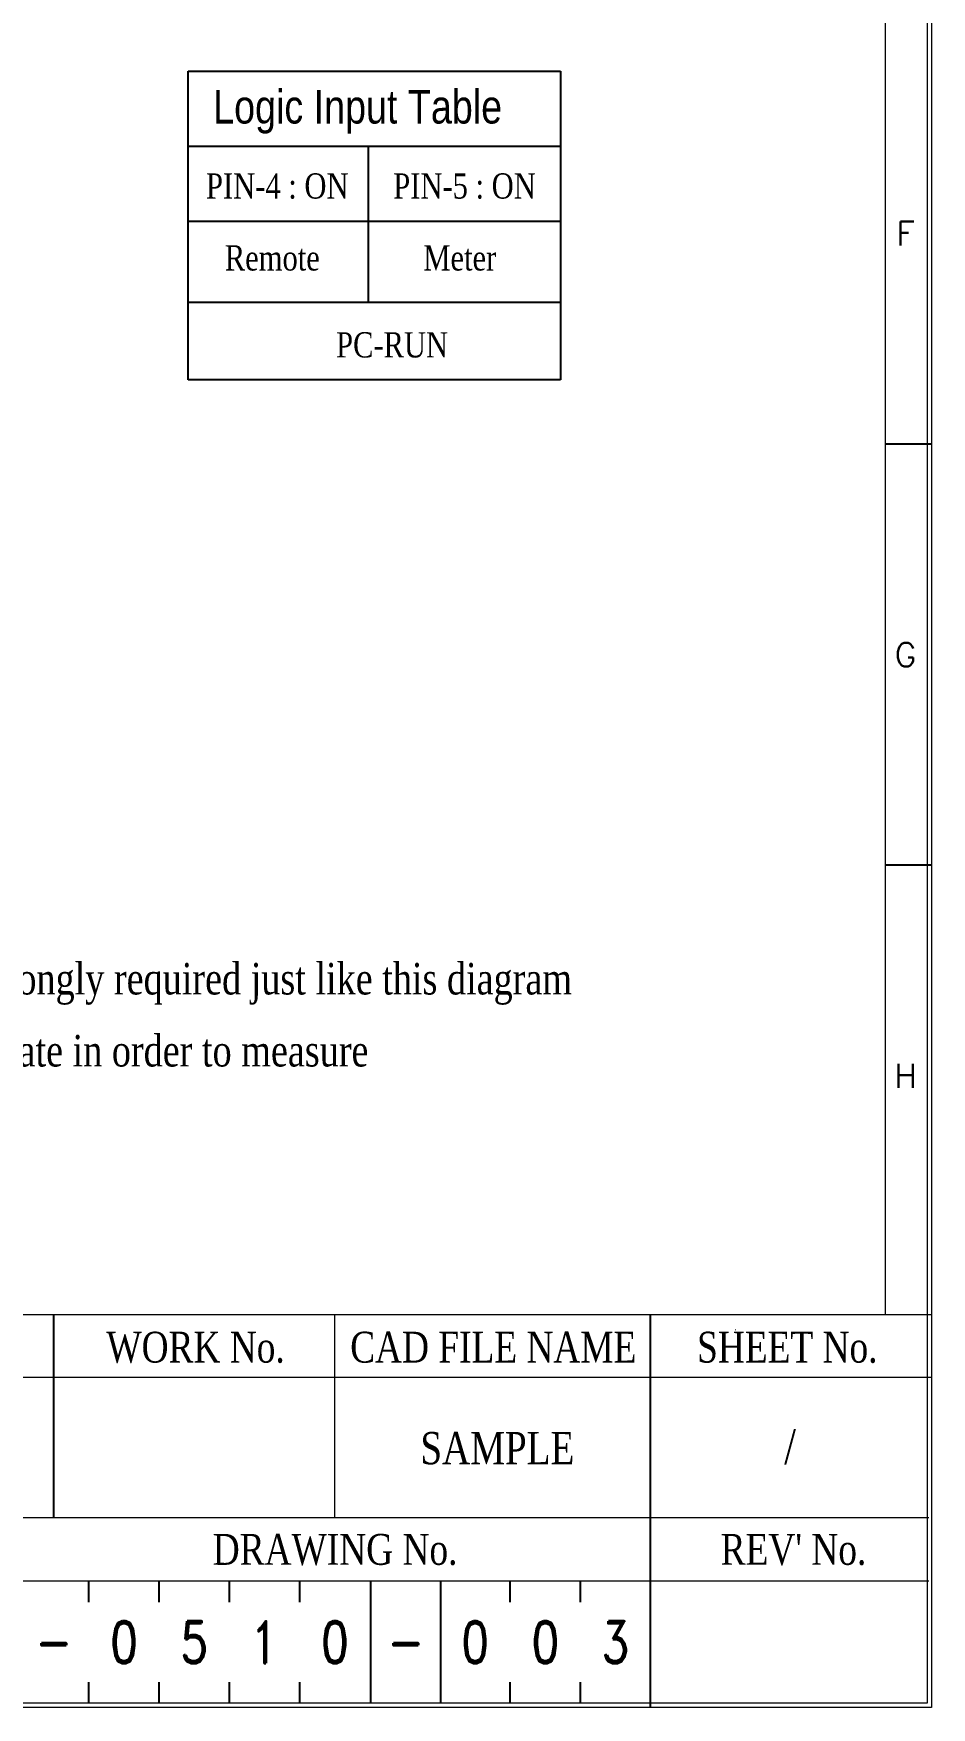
# Model space of a CAD drawing. Header units: millimetres. Extents: x 107 to 2900, y 85 to 3996.
# Drawn here: x 1606.6 to 1744.7, y 2639.8 to 2897.3 of the extents above; entities that cross this region are included whole.
import ezdxf
from ezdxf.enums import TextEntityAlignment as Align

# ---------------------------------------------------------------- set-up
doc = ezdxf.new("R2010")
doc.units = ezdxf.units.MM
for name, color, linetype in [('20', 2, 'Continuous'), ('30', 3, 'Continuous'), ('40', 4, 'Continuous'), ('70', 7, 'Continuous')]:
    doc.layers.add(name, color=color, linetype=linetype)
doc.styles.add('SD', font='ROMAND.shx', dxfattribs={"width": 0.8})
doc.styles.add('SIMPLEX', font='SIMPLEX')
doc.styles.add('SS', font='batang.ttc', dxfattribs={"width": 0.8})
doc.styles.add('굴림체', font='arial.ttf')

msp = doc.modelspace()

# ---------------------------------------------------------------- linework, layer by layer
for p, q in [((1630.421, 2843.961), (1630.421, 2891.458)), ((1630.421, 2891.458), (1687.637, 2891.458)), ((1687.637, 2891.458), (1687.637, 2843.961)), ((1630.421, 2879.93), (1687.637, 2879.93)), ((1658.106, 2855.951), (1658.106, 2879.93)), ((1630.421, 2868.401), (1687.637, 2868.401)), ((1630.421, 2855.951), (1687.637, 2855.951)), ((1687.637, 2843.961), (1630.421, 2843.961))]:
    msp.add_line(p, q)
at = {"layer": '20', "color": 0, "lineweight": 13}
msp.add_lwpolyline([(931.272, 2700.224), (931.272, 3215.666), (1737.581, 3215.666), (1737.581, 2700.224)], dxfattribs=at)
at = {"layer": '30', "color": 0}
for p, q in [((1744.707, 2834.105), (1737.581, 2834.105)), ((1744.707, 2769.324), (1737.581, 2769.324))]:
    msp.add_line(p, q, dxfattribs=at)
at = {"layer": '40', "color": 0}
for p, q in [((1609.746, 2668.913), (1609.746, 2700.224)), ((1701.519, 2668.913), (1701.519, 2700.224)), ((1701.519, 2639.762), (1701.519, 2668.913)), ((1615.144, 2655.957), (1615.144, 2659.196)), ((1625.941, 2655.957), (1625.941, 2659.196)), ((1636.738, 2655.957), (1636.738, 2659.196)), ((1647.567, 2655.957), (1647.567, 2659.196)), ((1658.478, 2640.41), (1658.478, 2659.196)), ((1669.275, 2640.41), (1669.275, 2659.196)), ((1679.925, 2655.957), (1679.925, 2659.196)), ((1690.722, 2655.957), (1690.722, 2659.196)), ((1615.144, 2640.41), (1615.144, 2643.649)), ((1625.941, 2640.41), (1625.941, 2643.649)), ((1636.738, 2640.41), (1636.738, 2643.649)), ((1647.567, 2640.41), (1647.567, 2643.649)), ((1679.925, 2640.41), (1679.925, 2643.649)), ((1690.722, 2640.41), (1690.722, 2643.649))]:
    msp.add_line(p, q, dxfattribs=at)
at = {"layer": '40', "color": 0, "lineweight": 13}
for p, q in [((1652.933, 2668.913), (1652.933, 2700.224)), ((1744.707, 2690.507), (1420.801, 2690.507)), ((1744.275, 2668.913), (1420.801, 2668.913)), ((1744.275, 2659.196), (1420.801, 2659.196))]:
    msp.add_line(p, q, dxfattribs=at)
at = {"layer": '70', "color": 0, "lineweight": 13}
msp.add_line((924.146, 2700.224), (1744.707, 2700.224), dxfattribs=at)
for points in [[(1744.707, 2639.762), (924.146, 2639.762), (924.146, 3222.792), (1744.707, 3222.792)], [(1744.059, 2640.41), (924.794, 2640.41), (924.794, 3222.144), (1744.059, 3222.144)]]:
    msp.add_lwpolyline(points, close=True, dxfattribs=at)
at = {"layer": '70', "color": 0}
msp.add_solid([(1714.479, 2697.984), (1714.608, 2697.984), (1714.544, 2697.595)], dxfattribs=at)

# ---------------------------------------------------------------- texts
at = {"color": 0, "width": 0.8}
for s, height, style, p in [('Logic Input Table', 5.18249, '굴림체', (1634.244, 2883.401)), ('PIN-4 : ON', 3.8869, 'SS', (1633.143, 2871.86)), ('PIN-5 : ON', 3.8869, 'SS', (1661.937, 2871.86)), ('Remote', 3.8869, 'SS', (1636.033, 2860.796)), ('Meter', 3.8869, 'SS', (1666.565, 2860.796)), ('PC-RUN', 3.8869, 'SS', (1653.143, 2847.42)), (': The installing position for DSP is strongly required just like this diagram', 4.86, 'SS', (1514.904, 2749.441)), (' * 88S/contactor is energized in motor stop state in order to measure', 4.86, 'SS', (1497.975, 2738.363))]:
    msp.add_text(s, height=height, dxfattribs=dict(at, style=style)).set_placement(p)
at = {"color": 0, "style": 'SD', "width": 0.8}
for s, p in [('0', (1620.543, 2649.803)), ('5', (1631.34, 2649.803)), ('1', (1642.136, 2649.803)), ('0', (1652.965, 2649.803)), ('0', (1674.527, 2649.803)), ('0', (1685.324, 2649.803)), ('3', (1696.121, 2649.803)), ('-', (1609.746, 2649.803)), ('-', (1663.876, 2649.803))]:
    msp.add_text(s, height=6.478, dxfattribs=at).set_placement(p, align=Align.MIDDLE)
at = {"layer": '30', "color": 0, "style": 'SIMPLEX'}
for s, p in [('F', (1740.712, 2866.496)), ('G', (1740.712, 2801.715)), ('H', (1740.712, 2736.934))]:
    msp.add_text(s, height=3.671, dxfattribs=at).set_placement(p, align=Align.MIDDLE)
at = {"layer": '40', "color": 0, "style": 'SS', "width": 0.8}
for s, height, p in [('WORK No.', 4.7506, (1631.534, 2692.818)), ('CAD FILE NAME', 4.75061, (1677.317, 2692.818)), ('SHEET No.', 4.7506, (1722.529, 2692.818)), ('SAMPLE', 4.9666, (1677.947, 2677.18)), ('/', 5.398, (1722.955, 2677.18)), ('DRAWING No.', 4.75061, (1652.991, 2661.71)), ("REV' No.", 4.7506, (1723.483, 2661.71))]:
    msp.add_text(s, height=height, dxfattribs=at).set_placement(p, align=Align.CENTER)

doc.saveas('drawing.dxf')
